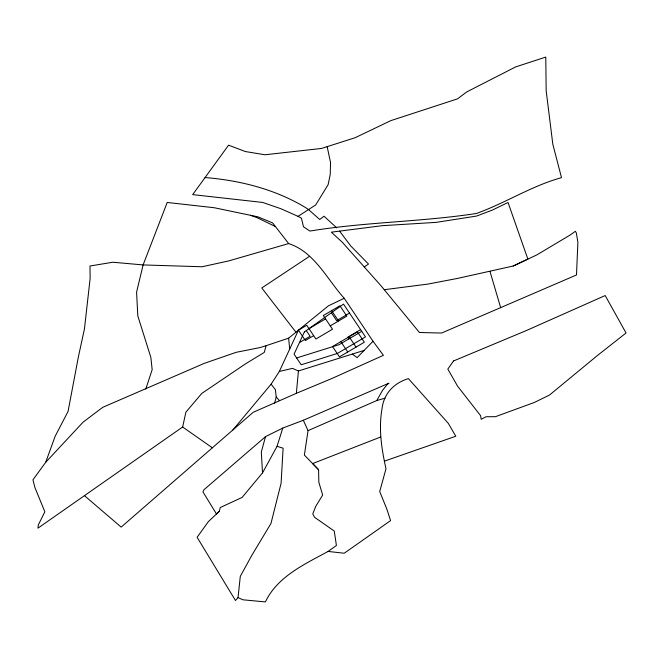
<?xml version="1.0" encoding="UTF-8"?>
<svg xmlns="http://www.w3.org/2000/svg" width="659" height="659" viewBox="0 0 659 659"><rect width="100%" height="100%" fill="white"/><g stroke="black" fill="none" stroke-linecap="round" stroke-linejoin="round"><path stroke-width="0.99" d="M238.039 597.581L235.477 600.514L197.115 537.299L208.302 521.706L219.348 511.277L220.238 507.537L242.1 497.421L262.504 472.915L277.052 446.332L283.106 448.202L281.096 483.253L270.964 523.493L251.771 555.405L240.296 576.353L238.039 597.581L242.858 599.781L265.404 601.922C277.381 576.543 304.672 564.219 328.091 551.435L344.22 553.231L390.606 520.61L386.759 508.88L379.716 491.573L385.993 468.747C381.594 449.133 378.447 428.77 382.022 408.753C383.793 393.563 393.991 382.97 408.415 378.612L448.309 423.366L455.789 436.242L384.551 461.094M84.451 495.659L121.174 527.109L253.171 412.312L296.352 393.324L298.42 370.968L364.155 350.39M219.348 511.277L216.482 513.987L202.956 491.894L203.969 489.728L265.511 436.645L282.785 428.062L303.338 420.261L308.05 430.648L304.367 455.064L318.577 469.71L318.841 482.297L322.679 495.041L315.842 506.178L312.761 513.913L314.574 517.299L334.261 531.047L336.411 545.495L328.091 551.435M266.104 345.687L259.951 347.598L236.276 352.285L204.339 363.34L102.788 407.295L83.149 422.106L45.726 462.256L32.95 479.801L34.878 487.446L44.853 511.812L38.263 525.05L37.967 528.156L182.634 426.999L185.904 412.139L201.769 393.439L245.469 363.883L264.251 352.425L266.104 345.687L288.626 338.166L328.462 305.809L344.22 298.272L373.019 341.255L383.414 355.325L331.848 378.521L296.352 393.324M274.622 403.226L276.203 396.998L275.413 389.708L271.129 384.172L279.317 371.478L298.453 330.184L306.74 325.307L315.916 338.998L332.498 329.236L323.322 315.537L339.912 305.776L346.84 316.122L330.258 325.884M265.511 436.645L261.326 452.008L262.504 472.915M277.052 446.332L282.785 428.062M145.787 389.082L152.171 369.666L150.845 357.351L137.797 315.875L136.586 292.143L143.11 264.926L167.213 202.47L214.29 207.742L257.908 216.836L272.587 222.899L288.667 243.575C314.623 252.067 326.955 279.21 344.22 298.272M45.726 462.256L55.125 436.324L68.058 411.447L78.372 356.964L84.434 328.989L90.135 278.46L89.995 266.005L112.854 262.233L143.11 264.926L202.049 266.763L228.558 260.956L288.667 243.575M308.05 430.648L376.791 400.524L382.533 390.35L387.368 384.312L388.975 383.176L303.338 420.261M232.907 429.932L271.129 384.172M373.019 341.255L357.12 357.639L352.343 354.089M364.27 266.953L368.505 264.061L350.786 245.988L339.591 231.12M309.483 256.343L261.771 287.967L295.957 332.202M298.041 216.35L301.427 218.187L303.494 226.787L309.919 231.062C365.07 221.984 421.183 221.926 476.358 213.491C505.412 203.096 531.549 185.879 561.501 177.658L552.81 144.181L546.171 90.777L545.784 57.078L515.659 66.913L466.704 91.939L457.511 98.866L390.787 120.646L355.16 137.706L321.534 148.448L264.926 154.774L245.305 151.529L228.574 145.161L192.675 194.619L262.719 202.445L280.866 208.714L298.041 216.35L315.661 204.974L328.133 184.66L330.241 174.429L330.53 162.485L327.161 146.652M308.98 328.652L325.571 318.89M299.433 342.581L310.117 336.288L306.287 330.571M349.525 313.091L336.658 320.669L331.353 312.761M313.668 335.645L305.372 340.53L298.445 330.184M360.613 329.64L347.738 337.219L348.883 338.915M361.75 331.337L339.121 344.657L296.624 357.961M513.221 266.014L536.896 254.876L570.249 234.966L575.34 231.284L576.328 232.891L577.894 242.364L576.485 274.976L441.579 333.042L419.421 332.498L381.05 285.817L342.243 242.199L331.353 232.166L382.129 225.691L436.299 222.363L476.605 216.061L492.372 210.081L508.031 202.486L527.875 259.111L513.221 266.014L457.412 278.444L427.88 284.087L384.246 289.705M380.68 436.991L312.621 463.565L318.577 469.71M376.791 400.524L385.013 398.201M279.317 371.478L292.481 368.373L298.42 370.968M205.031 177.592L206.712 177.691A325.777 209.842 -28.1 0 1 266.879 189.808A326.394 210.237 -28.1 0 1 305.051 207.272L308.544 209.57L319.697 219.48L324.039 216.226L336.724 227.882M250.428 215.279L257.364 217.799L275.454 226.581M182.634 426.999L212.371 447.799M276.203 396.998L279.391 400.573M331.617 310.661L338.545 320.999M349.105 336.765L356.041 347.104M340.818 341.642L347.746 351.988M489.975 271.376L500.692 307.769M288.626 338.166L289.696 349.081M304.367 331.938L294.079 354.147L301.196 364.773L337.359 353.455L365.481 336.906L343.512 304.12L304.367 331.938M453.524 360.967L447.823 369.089L457.643 386.265L480.625 415.705L481.177 419.281L486.078 416.735L495.444 416.686L534.391 402.443L549.573 394.996L597.178 355.703L626.05 332.976L605.184 295.545L526.228 330.604L453.524 360.967M357.4 331.881L332.523 346.527L339.451 356.865L364.328 342.219L357.4 331.881"/></g></svg>
